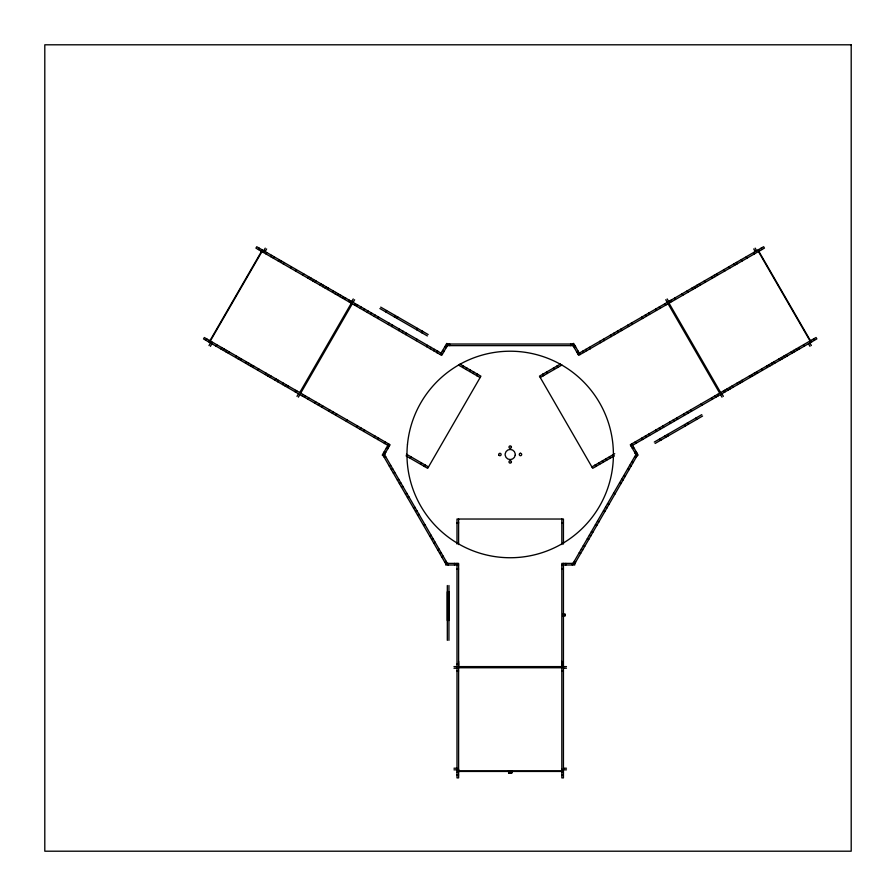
<?xml version="1.0" encoding="UTF-8"?>
<svg xmlns="http://www.w3.org/2000/svg" width="896" height="896" viewBox="0 0 896 896"><rect width="100%" height="100%" fill="white"/><g stroke="black" fill="none" stroke-linecap="round" stroke-linejoin="round"><path stroke-width="1.34" d="M447.317 620.547L447.317 591.763M448.93 620.547L448.93 591.763M458.606 769.25L458.606 770.963L561.826 770.963L561.826 769.25M458.606 661.371L458.606 666.613L561.826 666.613L561.826 661.371M511.392 462.067A1.21 1.21 0 0 0 509.746 460.779A1.21 1.21 0 0 0 509.454 462.862A1.21 1.21 0 0 0 511.392 462.067L511.403 461.754M206.058 340.39L206.864 338.99M258.474 249.603L259.28 248.203M208.51 341.802L209.317 340.402M260.926 251.014L261.733 249.614M209.91 340.749L262.326 249.962M210.336 340.984L261.946 251.597M208.992 345.565L210.504 342.955M263.726 250.768L265.238 248.147M211.008 343.246L211.814 341.846M263.424 252.459L264.23 251.059M210.392 346.371L211.904 343.762M265.126 251.574L266.638 248.954M265.888 253.882L266.694 252.482M215.947 346.091L216.754 344.691M270.827 256.726L271.634 255.338M220.886 348.947L221.693 347.547M273.302 258.16L274.109 256.76M223.35 350.37L224.157 348.97M225.826 351.792L226.632 350.403M278.242 261.005L279.048 259.616M228.29 353.226L229.096 351.826M280.706 262.438L281.512 261.038M283.181 263.861L283.987 262.461M235.704 357.493L236.51 356.104M238.168 358.926L238.974 357.526M290.584 268.139L291.39 266.739M240.632 360.349L241.438 358.949M295.523 270.984L296.33 269.584M245.571 363.194L246.378 361.805M248.046 364.627L248.853 363.227M250.51 366.05L251.317 364.65M302.926 275.262L303.733 273.862M252.986 367.472L253.792 366.083M307.866 278.118L308.672 276.718M257.925 370.328L258.731 368.928M310.341 279.541L311.147 278.141M312.805 280.963L313.611 279.563M315.28 282.386L316.086 280.997M265.328 374.606L266.134 373.206M267.792 376.029L268.598 374.629M320.208 285.242L321.014 283.842M270.267 377.451L271.074 376.062M322.683 286.664L323.49 285.275M325.147 288.098L325.954 286.698M275.206 380.307L276.013 378.907M327.622 289.52L328.429 288.12M277.67 381.73L278.477 380.33M332.562 292.365L333.368 290.976M282.61 384.586L283.416 383.186M335.026 293.798L335.832 292.398M285.085 386.008L285.891 384.608M337.501 295.221L338.307 293.821M287.549 387.43L288.355 386.042M339.965 296.643L340.771 295.254M342.44 298.077L343.246 296.677M344.904 299.499L345.71 298.099M294.952 391.709L295.758 390.309M296.128 392.381L296.934 390.992M348.544 301.594L349.35 300.205M349.843 302.344L350.65 300.955M296.99 396.368L298.502 393.758M351.725 301.571L353.237 298.95M299.712 392.594L351.322 303.206M298.379 397.174L299.891 394.565M300.698 393.176L352.307 303.778M353.114 302.378L354.626 299.757M302.086 395.83L302.893 394.43M354.502 305.043L355.309 303.643M304.438 397.197L305.245 395.786M356.854 306.41L357.661 304.998M307.922 399.213L308.728 397.802M360.338 308.426L361.144 307.014M363.832 310.442L364.638 309.03M314.91 403.245L315.717 401.834M367.326 312.458L368.133 311.046M318.405 405.261L319.211 403.85M370.821 314.474L371.627 313.062M321.888 407.277L322.694 405.866M374.304 316.49L375.11 315.078M377.798 318.506L378.605 317.094M385.795 311.931L386.602 310.531M328.877 411.309L329.683 409.898M332.371 413.325L333.178 411.914M335.866 415.341L336.672 413.93M388.282 324.554L389.088 323.142M394.33 316.859L395.136 315.459M391.765 326.57L392.571 325.158M397.04 318.427L397.846 317.027M346.338 421.389L347.144 419.978M398.754 330.602L399.56 329.19M402.248 332.618L403.054 331.206M405.731 334.634L406.538 333.222M356.81 427.437L357.616 426.026M416.696 329.773L417.502 328.373M360.304 429.453L361.11 428.042M363.798 431.469L364.605 430.058M416.214 340.682L417.021 339.27M421.478 332.528L422.285 331.139M421.971 332.819L422.778 331.419M374.27 437.517L375.077 436.106M426.686 346.73L427.493 345.318M377.765 439.533L378.571 438.122M430.181 348.746L430.987 347.334M433.675 350.762L434.482 349.35M384.395 443.352L385.202 441.952M436.811 352.565L437.618 351.165M384.742 443.565L385.549 442.154M437.158 352.778L437.965 351.366M388.696 443.968L382.256 455.123L383.645 455.952L390.096 444.774L204.333 337.523L203.526 338.923L389.29 446.174M440.306 354.581L446.746 343.426L448.157 344.21L441.706 355.398L255.942 248.136L256.749 246.736L442.512 353.987M410.245 458.27L411.04 456.87M462.661 367.483L463.456 366.083M466.144 369.499L466.95 368.099M469.638 371.515L470.445 370.115M420.717 464.318L421.523 462.918M473.133 373.531L473.939 372.142M424.211 466.334L425.006 464.934M476.627 375.547L477.422 374.147M424.547 466.536L425.354 465.136M476.963 375.749L477.77 374.349M637.291 455.358L574.459 564.2L573.048 563.405L635.925 454.507L634.704 452.424L636.093 451.584M510.496 773.237L511.918 772.834L511.918 770.829M511.918 772.834L508.782 773.237L508.502 770.829M572.23 344.187L573.63 343.381L580.082 354.547M384.462 454.507L383.062 455.314L445.917 564.166L447.317 563.382L384.474 454.518L385.683 452.424L384.283 451.606M573.44 346.282L574.84 345.475M384.272 457.408L385.672 456.602M574.258 347.726L575.669 346.909M576.666 351.87L578.066 351.064M560.414 364.045L539.459 376.141L592.693 468.317L614.342 455.818M577.875 353.965L763.638 246.714L764.445 248.102L578.67 355.365L572.242 344.198M540.277 377.53L561.926 365.03M389.301 466.11L390.701 465.304M391.317 469.605L392.717 468.798M393.333 473.099L394.733 472.293M397.365 480.077L398.765 479.27M399.381 483.571L400.781 482.765M401.397 487.066L402.797 486.259M405.429 494.043L406.829 493.237M407.445 497.538L408.845 496.731M413.493 508.01L414.893 507.203M415.509 511.504L416.909 510.698M417.525 514.998L418.925 514.192M423.573 525.47L424.973 524.664M429.621 535.942L431.021 535.136M431.637 539.437L433.037 538.63M433.653 542.931L435.053 542.125M437.685 549.92L439.085 549.114M439.701 553.403L441.101 552.597M591.886 466.928L614.746 453.723M631.098 446.141L816.861 338.89L816.054 337.501L630.28 444.752L636.731 455.907M441.717 556.898L443.117 556.091M632.307 448.246L633.707 447.44M444.718 562.094L446.118 561.288M654.293 442.064L701.781 414.646M635.533 453.824L636.933 453.018M655.099 443.464L702.587 416.046M636.742 455.918L638.142 455.112L631.691 443.946M520.139 453.342A1.21 1.21 0 0 1 521.651 454.787A1.21 1.21 0 0 1 519.646 455.381A1.21 1.21 0 0 1 520.139 453.342L520.453 453.298M447.373 344.019L573.048 344.019M573.048 345.632L447.362 345.632L446.13 347.726L444.718 346.942M456.994 522.67L458.606 522.67M561.826 522.67L563.438 522.67M456.994 523.074L458.606 523.074M561.826 523.074L563.438 523.074M458.606 565.006L445.726 565.006L445.704 563.394L458.606 563.394L458.606 777.896L456.994 777.896L456.994 563.394M561.826 565.006L574.706 565.006L574.728 563.394L561.826 563.394L561.826 777.896L563.438 777.896L563.438 563.394M456.994 569.038L458.606 569.038M561.826 569.038L563.438 569.038M562.822 614.197L565.23 614.197L565.23 615.81L562.822 615.81M456.994 664.082L458.606 664.082M561.826 664.082L563.438 664.082M453.97 666.613L456.994 666.613M563.438 666.613L566.462 666.613M458.606 667.744L561.826 667.744M453.97 668.226L456.994 668.226M563.438 668.226L566.462 668.226M456.994 670.958L458.606 670.958M561.826 670.958L563.438 670.958M453.97 768.219L456.994 768.219M563.438 768.219L566.462 768.219M453.97 769.832L456.994 769.832M563.438 769.832L566.462 769.832M458.606 771.445L561.826 771.445M456.994 772.128L458.606 772.128M561.826 772.128L563.438 772.128M508.502 772.834L509.925 773.237M456.994 774.962L458.606 774.962M561.826 774.962L563.438 774.962M380.699 307.126L428.187 334.544M635.914 454.53L637.302 455.336M445.547 345.498L446.947 346.304M379.893 308.526L427.381 335.944M634.704 456.624L636.104 457.43M442.702 350.426L444.114 351.221M442.322 351.086L443.722 351.893M631.702 461.821L633.102 462.627M459.962 364.067L480.917 376.174L427.694 468.35L406.045 455.851M458.461 365.064L480.11 377.563M629.686 465.315L631.086 466.122M627.67 468.81L629.07 469.616M623.638 475.787L625.038 476.594M621.622 479.282L623.022 480.088M619.606 482.776L621.006 483.582M613.558 493.248L614.958 494.054M607.51 503.72L608.91 504.526M605.494 507.214L606.894 508.021M603.478 510.709L604.878 511.515M597.43 521.181L598.83 521.987M595.414 524.675L596.814 525.482M591.382 531.653L592.782 532.459M589.366 535.147L590.766 535.954M587.35 538.642L588.75 539.448M583.318 545.619L584.718 546.426M581.302 549.114L582.702 549.92M579.286 552.608L580.686 553.414M406.414 454.194L428.501 466.95M386.68 447.462L388.08 448.269M386.299 448.112L387.699 448.941M574.258 561.31L575.658 562.117M383.454 453.051L384.854 453.858M761.096 248.181L761.902 249.57M813.512 338.968L814.318 340.357M758.643 249.592L759.45 250.992M811.059 340.379L811.866 341.779M758.05 249.939L810.466 340.726M758.442 251.574L810.051 340.962M755.149 248.125L756.661 250.746M809.883 342.922L811.395 345.542M753.749 248.931L755.261 251.552M808.483 343.728L809.995 346.349M753.682 252.459L754.488 253.859M803.634 344.669L804.44 346.069M746.278 256.738L747.085 258.138M798.694 347.525L799.501 348.925M796.219 348.947L797.026 350.347M741.339 259.582L742.146 260.982M793.755 350.37L794.562 351.77M791.28 351.803L792.086 353.192M736.4 262.438L737.206 263.838M733.936 263.861L734.742 265.261M786.352 354.648L787.158 356.048M783.877 356.082L784.683 357.47M728.997 266.717L729.803 268.117M781.413 357.504L782.219 358.893M778.938 358.926L779.744 360.326M724.058 269.562L724.864 270.962M773.998 361.782L774.805 363.171M771.534 363.205L772.341 364.605M716.643 273.84L717.45 275.24M769.059 364.627L769.866 366.027M714.179 275.262L714.986 276.662M766.595 366.05L767.402 367.45M711.704 276.696L712.51 278.085M761.656 368.906L762.462 370.306M704.301 280.974L705.107 282.363M756.717 371.762L757.523 373.15M754.253 373.184L755.059 374.584M699.362 283.819L700.168 285.219M751.778 374.606L752.584 376.006M696.898 285.242L697.704 286.642M749.314 376.029L750.12 377.429M694.422 286.675L695.229 288.064M691.958 288.098L692.765 289.498M741.899 380.307L742.706 381.707M687.019 290.954L687.826 292.342M739.435 381.741L740.242 383.13M736.96 383.163L737.766 384.563M682.08 293.798L682.886 295.198M732.032 386.008L732.838 387.408M729.557 387.442L730.363 388.83M674.677 298.077L675.483 299.477M727.093 388.864L727.899 390.264M724.618 390.286L725.424 391.686M671.037 300.171L671.843 301.571M723.453 390.958L724.259 392.358M669.738 300.922L670.544 302.322M667.15 298.928L668.662 301.549M721.885 393.725L723.397 396.346M669.054 303.184L720.664 392.571M665.75 299.734L667.262 302.355M668.058 303.755L719.678 393.142M720.485 394.531L721.997 397.152M665.078 303.621L665.885 305.01M717.494 394.408L718.301 395.797M715.131 395.763L715.949 397.152M660.038 308.381L659.232 306.992L660.027 308.392M655.726 309.008L656.544 310.397M648.749 313.04L649.566 314.429M701.165 403.827L701.982 405.216M645.254 315.056L646.072 316.445M695.867 418.062L696.674 419.462M690.682 409.875L691.51 411.264M687.198 411.891L688.016 413.28M631.288 323.12L632.106 324.509M683.704 413.907L684.522 415.296M687.344 422.99L688.15 424.379M627.794 325.136L628.611 326.525M684.634 424.547L685.44 425.947M676.715 417.939L677.522 419.339M620.816 329.168L621.634 330.557M673.232 419.955L674.05 421.344M617.322 331.184L618.139 332.573M669.738 421.971L670.555 423.36M613.827 333.2L614.645 334.589M610.333 335.216L611.15 336.605M662.749 426.003L663.566 427.392M667.464 434.459L668.27 435.859M664.966 435.904L665.773 437.293M603.355 339.248L604.173 340.637M655.771 430.035L656.589 431.424M660.195 438.659L661.002 440.059M659.702 438.939L660.509 440.339M599.861 341.264L600.678 342.653M648.782 434.067L649.6 435.456M645.288 436.083L646.117 437.472M585.894 349.328L586.712 350.717M582.758 351.142L583.565 352.531M635.174 441.93L635.981 443.318M612.819 454.832L613.637 456.221M556.92 366.061L557.726 367.45M609.336 456.848L610.142 458.237M553.426 368.077L554.243 369.466M605.842 458.864L606.659 460.253M602.347 460.88L603.165 462.269M546.437 372.109L547.254 373.498M598.853 462.896L599.67 464.285M542.954 374.125L543.76 375.514M595.37 464.912L596.176 466.301M542.606 374.326L543.413 375.715M595.022 465.114L595.829 466.502M511.392 446.891L511.403 447.205A1.21 1.21 0 0 1 509.522 448.112A1.21 1.21 0 0 1 509.678 446.018A1.21 1.21 0 0 1 511.403 447.205M572.309 563.394L572.309 565.006M570.651 344.019L570.651 345.632M565.858 563.394L565.858 565.006M564.827 614.197L564.827 615.81M563.438 544.04L563.438 519.03L456.994 519.03L456.994 544.04M561.826 519.042L561.826 544.544M511.347 771.523L511.347 773.237M510.216 771.523L510.216 773.237M509.645 770.829L509.645 772.834M509.074 771.523L509.074 773.237M458.606 519.042L458.606 544.544M454.574 563.394L454.574 565.006M449.758 344.019L449.758 345.632M448.93 585.514L448.93 640.349M448.123 563.394L448.123 565.006M447.317 585.514L447.317 640.349M407.478 444.382L407.355 445.637A103.208 103.208 0 0 0 510.182 557.738L510.205 557.738A103.208 103.208 0 0 0 613.021 445.682L612.92 444.416A103.208 103.208 0 0 0 407.478 444.394M851.2 44.8L44.8 44.8L44.8 851.2L851.2 851.2L851.2 44.8M712.454 399.168L711.648 397.779L712.443 399.179M642.578 318.461L641.771 317.072L642.566 318.472M660.083 429.408L659.277 428.019L660.072 429.419M590.206 348.701L589.4 347.312L590.195 348.712M642.622 439.488L641.816 438.099L642.611 439.499M515.245 455.123L515.245 453.891A5.085 5.085 0 0 0 505.154 453.891L505.154 455.123A5.085 5.085 0 0 0 515.245 455.123M499.061 455.358A1.21 1.21 0 0 0 501.088 454.821A1.21 1.21 0 0 0 499.598 453.342A1.21 1.21 0 0 0 499.061 455.358"/></g></svg>
